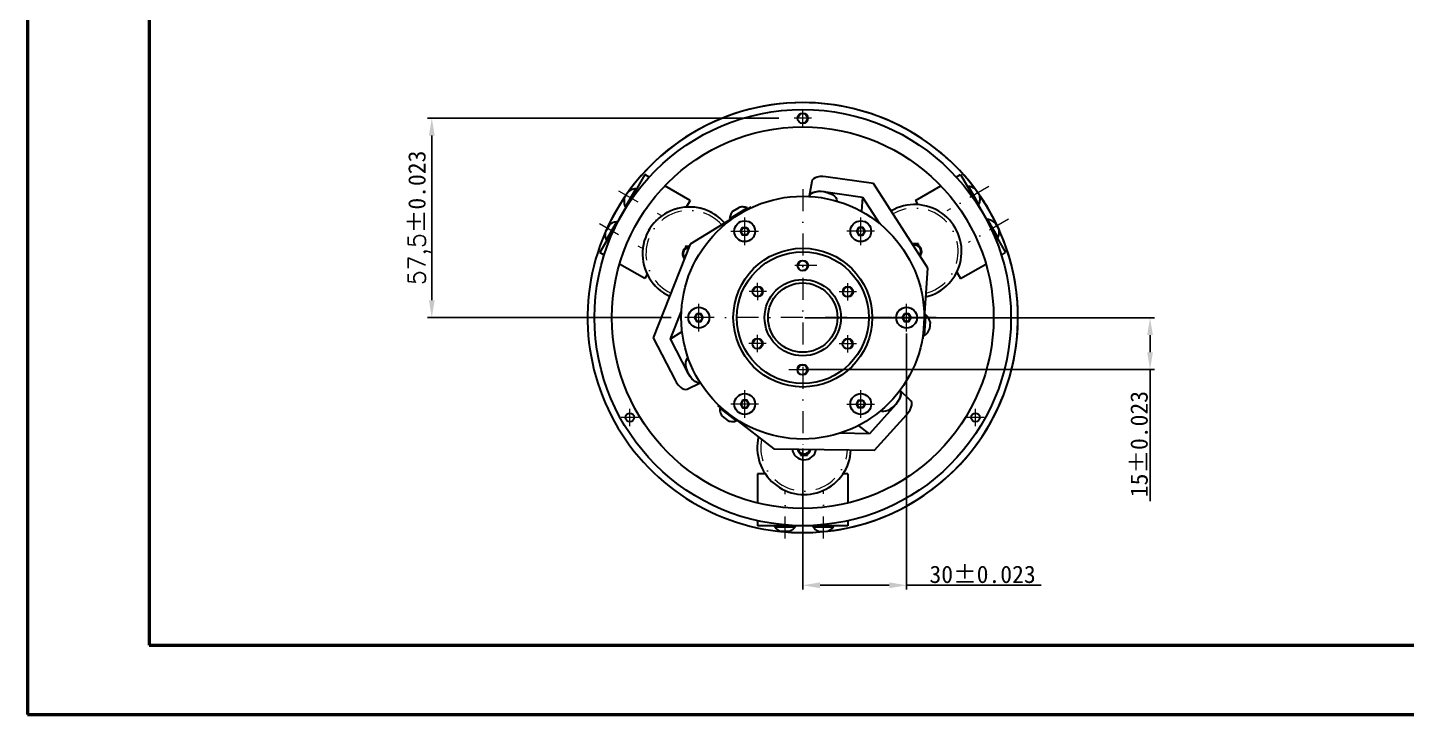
# Model space of a CAD drawing. Header units: millimetres. Extents: x 1441 to 2615, y 44 to 638.
# Drawn here: x 1441.3 to 1838.6, y 44.3 to 242.4 of the extents above; entities that cross this region are included whole.
import ezdxf

# ---------------------------------------------------------------- set-up
doc = ezdxf.new("R2010")
doc.units = ezdxf.units.MM
doc.linetypes.add('DASHDOT2', pattern=[12.7, 6.35, -3.175, 0, -3.175])
for name, color, linetype, lineweight in [('尺寸线', 1, 'Continuous', 15), ('总内框线', 7, 'Continuous', 50), ('标注层', 3, 'Continuous', 15), ('粗实线', 7, 'Continuous', 30)]:
    doc.layers.add(name, color=color, linetype=linetype, lineweight=lineweight)
doc.layers.add('点划线', color=1, linetype='DASHDOT2')
doc.styles.get("Standard").update_dxf_attribs({"font": 'txt.shx', "height": 5})
doc.dimstyles.new('gb', dxfattribs={"dimtxt": 5, "dimasz": 5, "dimexe": 1.25, "dimexo": 0.625, "dimtad": 1, "dimtxsty": 'Standard', "dimcen": 2.5, "dimclrd": 256, "dimclre": 256, "dimclrt": 256, "dimadec": 0, "dimazin": 0, "dimtfac": 1, "dimtmove": 0, "dimatfit": 3, "dimfxl": 100, "dimfxlon": 1, "dimarcsym": 0})

# ---------------------------------------------------------------- blocks, each defined once
blk = doc.blocks.new('*D48')
at = {"layer": 'Defpoints', "color": 0, "lineweight": 15, "transparency": 16777216}
for p in [(1664.68, 158.67), (1664.68, 143.72), (1764.74, 143.72)]:
    blk.add_point(p, dxfattribs=at)
at = {"layer": '标注层', "lineweight": -2, "transparency": 16777216}
for p, q in [((1665.3, 158.67), (1765.99, 158.67)), ((1764.74, 153.67), (1764.74, 148.72)), ((1665.3, 143.72), (1765.99, 143.72)), ((1764.74, 143.72), (1764.74, 105.8))]:
    blk.add_line(p, q, dxfattribs=at)
at = {"layer": '标注层', "lineweight": 15, "transparency": 16777216}
for points in [[(1763.91, 153.67), (1765.57, 153.67), (1764.74, 158.67)], [(1763.91, 148.72), (1765.57, 148.72), (1764.74, 143.72)]]:
    blk.add_solid(points, dxfattribs=at)
at = {"layer": '标注层', "lineweight": 15, "transparency": 16777216, "insert": (1761.61, 122.26), "char_height": 5, "attachment_point": 5, "rotation": 90}
blk.add_mtext('{\\Ftxt|c134;15±0.023}', dxfattribs=at)
blk = doc.blocks.new('*D49')
at = {"layer": 'Defpoints', "color": 0, "lineweight": 15, "transparency": 16777216}
for p in [(1662.18, 216.22), (1557.8, 158.72), (1627.43, 158.72)]:
    blk.add_point(p, dxfattribs=at)
at = {"layer": '标注层', "lineweight": -2, "transparency": 16777216}
for p, q in [((1657.8, 216.22), (1556.55, 216.22)), ((1557.8, 211.22), (1557.8, 163.72)), ((1626.8, 158.72), (1556.55, 158.72))]:
    blk.add_line(p, q, dxfattribs=at)
at = {"layer": '标注层', "lineweight": 15, "transparency": 16777216}
for points in [[(1556.97, 211.22), (1558.64, 211.22), (1557.8, 216.22)], [(1556.97, 163.72), (1558.64, 163.72), (1557.8, 158.72)]]:
    blk.add_solid(points, dxfattribs=at)
at = {"layer": '标注层', "lineweight": 15, "transparency": 16777216, "insert": (1554.26, 187.47), "char_height": 5, "attachment_point": 5, "rotation": 90}
blk.add_mtext('57,5{\\Ftxt|c134;±0.023}', dxfattribs=at)
blk = doc.blocks.new('*D50')
at = {"layer": 'Defpoints', "color": 0, "lineweight": 15, "transparency": 16777216}
for p in [(1694.61, 154.72), (1664.68, 121.59), (1694.61, 81.55)]:
    blk.add_point(p, dxfattribs=at)
at = {"layer": '标注层', "lineweight": -2, "transparency": 16777216}
for p, q in [((1694.61, 154.1), (1694.61, 80.3)), ((1664.68, 120.96), (1664.68, 80.3)), ((1669.68, 81.55), (1689.61, 81.55)), ((1694.61, 81.55), (1733.36, 81.55))]:
    blk.add_line(p, q, dxfattribs=at)
at = {"layer": '标注层', "lineweight": 15, "transparency": 16777216}
for points in [[(1669.68, 82.38), (1669.68, 80.72), (1664.68, 81.55)], [(1689.61, 82.38), (1689.61, 80.72), (1694.61, 81.55)]]:
    blk.add_solid(points, dxfattribs=at)
at = {"layer": '标注层', "lineweight": 15, "transparency": 16777216, "insert": (1716.49, 84.67), "char_height": 5, "attachment_point": 5}
blk.add_mtext('{\\Ftxt|c134;30±0.023}', dxfattribs=at)

msp = doc.modelspace()

# ---------------------------------------------------------------- linework, layer by layer
at = {"color": 0, "linetype": 'Continuous', "lineweight": 30}
for p, q in [((1619.217, 199.979), (1612.717, 188.721)), ((1620.452, 199.267), (1619.217, 199.979)), ((1685.045, 197.377), (1671.374, 199.345)), ((1708.906, 199.267), (1710.14, 199.979)), ((1710.14, 199.979), (1716.64, 188.721)), ((1616.375, 195.657), (1613.507, 190.69)), ((1616.594, 195.836), (1613.594, 190.64)), ((1616.507, 195.886), (1616.375, 195.657)), ((1616.594, 195.836), (1616.507, 195.886)), ((1632.208, 192.479), (1624.897, 196.7)), ((1667.296, 198.012), (1666.57, 193.743)), ((1670.649, 195.076), (1681.896, 193.457)), ((1700.743, 173.008), (1685.045, 197.377)), ((1697.15, 192.479), (1704.46, 196.7)), ((1712.45, 196.579), (1712.363, 196.529)), ((1715.363, 191.332), (1712.363, 196.529)), ((1714.28, 193.409), (1712.45, 196.579)), ((1613.872, 190.722), (1613.869, 190.715)), ((1632.208, 192.479), (1631.119, 190.594)), ((1666.57, 193.743), (1666.558, 193.67)), ((1674.457, 192.403), (1674.445, 192.33)), ((1681.896, 193.457), (1681.625, 189.451)), ((1681.896, 193.457), (1686.802, 185.842)), ((1697.15, 192.479), (1697.838, 191.287)), ((1715.45, 191.382), (1714.28, 193.409)), ((1715.363, 191.332), (1715.45, 191.382)), ((1612.717, 188.721), (1606.217, 177.463)), ((1613.507, 190.69), (1613.594, 190.64)), ((1644.614, 187.466), (1632.288, 179.873)), ((1643.747, 187.285), (1643.611, 187.201)), ((1643.611, 187.201), (1643.664, 187.116)), ((1648.773, 190.263), (1643.664, 187.116)), ((1648.72, 190.348), (1643.747, 187.285)), ((1643.958, 187.062), (1643.942, 187.052)), ((1646.036, 188.342), (1644.614, 187.466)), ((1649.729, 190.617), (1646.61, 188.696)), ((1648.773, 190.263), (1648.72, 190.348)), ((1649.848, 190.423), (1649.729, 190.617)), ((1681.625, 189.451), (1681.361, 189.489)), ((1681.733, 189.285), (1681.625, 189.451)), ((1716.64, 188.721), (1723.14, 177.463)), ((1717.95, 187.052), (1717.863, 187.002)), ((1720.863, 181.806), (1717.863, 187.002)), ((1720.608, 182.449), (1717.95, 187.052)), ((1610.166, 184.702), (1608.094, 181.113)), ((1611.007, 186.359), (1608.121, 181.359)), ((1611.094, 186.309), (1610.166, 184.702)), ((1611.094, 186.309), (1611.007, 186.359)), ((1714.174, 182.781), (1714.037, 182.86)), ((1608.121, 181.359), (1608.007, 181.163)), ((1608.007, 181.163), (1608.094, 181.113)), ((1632.288, 179.873), (1621.564, 152.943)), ((1632.074, 179.337), (1630.826, 179.233)), ((1630.826, 179.233), (1630.865, 178.767)), ((1698.071, 179.959), (1696.2, 180.06)), ((1698.045, 179.492), (1698.071, 179.959)), ((1720.95, 181.856), (1720.608, 182.449)), ((1720.863, 181.806), (1720.95, 181.856)), ((1607.452, 176.75), (1606.217, 177.463)), ((1721.906, 176.75), (1723.14, 177.463)), ((1619.208, 169.963), (1611.897, 174.183)), ((1619.896, 171.155), (1619.208, 169.963)), ((1699.766, 158.564), (1700.743, 173.008)), ((1709.062, 171.848), (1710.15, 169.963)), ((1710.15, 169.963), (1717.46, 174.183)), ((1626.584, 152.655), (1629.726, 160.546)), ((1699.628, 153.555), (1700.033, 159.541)), ((1699.728, 153.548), (1700.098, 159.024)), ((1700.133, 159.534), (1700.033, 159.541)), ((1700.098, 159.024), (1700.133, 159.534)), ((1699.361, 152.57), (1699.766, 158.564)), ((1701.146, 155.201), (1701.242, 155.369)), ((1701.388, 157.526), (1701.308, 157.704)), ((1621.564, 152.943), (1627.901, 140.67)), ((1626.584, 152.655), (1629.91, 154.704)), ((1631.797, 142.559), (1626.584, 152.655)), ((1699.137, 152.586), (1699.361, 152.57)), ((1699.628, 153.555), (1699.728, 153.548)), ((1631.355, 138.124), (1635.134, 139.956)), ((1695.759, 134.872), (1692.705, 137.756)), ((1640.3, 133.607), (1640.162, 133.428)), ((1640.162, 133.428), (1642.994, 131.247)), ((1640.832, 132.659), (1640.771, 132.58)), ((1640.771, 132.58), (1645.449, 128.979)), ((1640.832, 132.659), (1642.61, 131.29)), ((1642.61, 131.29), (1645.587, 128.999)), ((1691.455, 133.713), (1683.865, 125.257)), ((1643.668, 130.728), (1644.922, 129.763)), ((1644.922, 129.763), (1644.956, 129.807)), ((1644.922, 129.763), (1656.394, 120.932)), ((1645.449, 128.979), (1645.526, 128.92)), ((1645.526, 128.92), (1645.587, 128.999)), ((1683.865, 125.257), (1680.77, 127.639)), ((1685.377, 120.461), (1694.603, 130.74)), ((1683.865, 125.257), (1675.374, 125.395)), ((1656.394, 120.932), (1685.377, 120.461)), ((1664.072, 119.495), (1664.071, 119.027)), ((1666.071, 119.019), (1666.072, 119.487)), ((1664.071, 119.027), (1666.071, 119.019)), ((1653.855, 113.721), (1651.679, 113.721)), ((1651.679, 113.721), (1651.679, 105.279)), ((1677.679, 113.721), (1676.302, 113.721)), ((1677.679, 113.721), (1677.679, 105.279)), ((1651.679, 100.146), (1651.679, 98.721)), ((1677.679, 100.146), (1677.679, 98.721)), ((1664.679, 98.721), (1651.679, 98.721)), ((1656.579, 98.521), (1656.579, 98.421)), ((1656.579, 98.521), (1656.797, 98.521)), ((1656.579, 98.421), (1660.702, 98.421)), ((1656.797, 98.521), (1662.579, 98.521)), ((1660.702, 98.421), (1662.579, 98.421)), ((1662.579, 98.421), (1662.579, 98.521)), ((1677.679, 98.721), (1664.679, 98.721)), ((1667.579, 98.521), (1667.579, 98.421)), ((1667.579, 98.521), (1673.579, 98.521)), ((1667.579, 98.421), (1667.845, 98.421)), ((1667.845, 98.421), (1673.579, 98.421)), ((1673.368, 98.721), (1673.376, 98.721)), ((1673.579, 98.421), (1673.579, 98.521))]:
    msp.add_line(p, q, dxfattribs=at)
at = {"color": 0, "linetype": 'Continuous', "lineweight": 30, "flags": 128}
for points in [[(1671.374, 199.345), (1670.491, 199.422), (1669.645, 199.394), (1668.879, 199.263), (1668.231, 199.036), (1667.734, 198.724), (1667.413, 198.343), (1667.296, 198.012)], [(1666.57, 193.743), (1666.688, 194.074), (1667.009, 194.455), (1667.506, 194.767), (1668.154, 194.994), (1668.92, 195.125), (1669.766, 195.153), (1670.649, 195.076)], [(1666.57, 193.743), (1666.744, 194.165), (1667.106, 194.532), (1667.64, 194.826), (1668.317, 195.032), (1669.105, 195.14), (1669.963, 195.145), (1670.849, 195.045), (1671.718, 194.846), (1672.527, 194.559), (1673.234, 194.197), (1673.806, 193.779), (1674.212, 193.325), (1674.433, 192.859), (1674.457, 192.403)], [(1635.13, 139.963), (1634.807, 139.908), (1634.298, 139.99), (1633.749, 140.254), (1633.187, 140.686), (1632.642, 141.264), (1632.14, 141.96), (1631.707, 142.739), (1631.364, 143.562), (1631.128, 144.388), (1631.012, 145.174), (1631.021, 145.882), (1631.154, 146.476), (1631.405, 146.927), (1631.648, 147.146)], [(1627.901, 140.67), (1628.352, 139.906), (1628.866, 139.234), (1629.417, 138.686), (1629.978, 138.29), (1630.52, 138.067), (1631.017, 138.027), (1631.355, 138.124)], [(1635.13, 139.963), (1634.914, 139.916), (1634.417, 139.956), (1633.874, 140.179), (1633.313, 140.575), (1632.762, 141.122), (1632.248, 141.795), (1631.797, 142.559)], [(1687.219, 131.945), (1687.51, 131.796), (1688.021, 131.721), (1688.624, 131.807), (1689.289, 132.05), (1689.983, 132.438), (1690.671, 132.951), (1691.318, 133.564), (1691.893, 134.246), (1692.366, 134.962), (1692.713, 135.677), (1692.918, 136.355), (1692.97, 136.962), (1692.865, 137.467), (1692.7, 137.749)], [(1692.7, 137.749), (1692.821, 137.564), (1692.96, 137.085), (1692.943, 136.499), (1692.772, 135.834), (1692.456, 135.124), (1692.009, 134.405), (1691.455, 133.713)], [(1694.603, 130.74), (1695.158, 131.432), (1695.604, 132.151), (1695.921, 132.861), (1696.091, 133.526), (1696.108, 134.112), (1695.969, 134.591), (1695.759, 134.872)]]:
    msp.add_lwpolyline(points, dxfattribs=at)
at = {"color": 0, "linetype": 'Continuous', "lineweight": 30}
for centre, radius in [((1664.679, 158.721), 60), ((1664.679, 158.721), 55), ((1664.679, 158.72), 35), ((1664.679, 158.72), 20), ((1664.679, 158.72), 19), ((1664.679, 158.72), 11), ((1664.679, 158.72), 10), ((1614.882, 129.971), 1.25), ((1714.475, 129.971), 1.25)]:
    msp.add_circle(centre, radius, dxfattribs=at)
for centre, radius, start, end in [((1664.679, 158.721), 62, 90, 155.97589), ((1664.679, 158.721), 62, 36.52741, 90), ((1616.494, 195.663), 0.2, 330, 60), ((1712.463, 196.355), 0.2, 120, 210), ((1664.679, 158.721), 62, 24.49071, 36.21661), ((1613.694, 190.813), 0.2, 240, 330), ((1715.263, 191.506), 0.2, 210, 300), ((1632.005, 177.123), 13.5, 132.81294, 135.86794), ((1632.005, 177.123), 13.5, 118.41294, 121.46794), ((1632.005, 177.123), 13.5, 104.01294, 107.06794), ((1632.005, 177.123), 13.5, 89.61294, 92.66794), ((1632.005, 177.123), 13.5, 75.21294, 78.26794), ((1632.005, 177.123), 13.5, 60.81294, 63.86794), ((1632.005, 177.123), 13.5, 46.41294, 49.46794), ((1643.834, 187.221), 0.2, 211.63253, 301.63253), ((1648.602, 190.158), 0.2, 301.63253, 31.63253), ((1717.963, 186.829), 0.2, 120, 210), ((1610.994, 186.136), 0.2, 330, 60), ((1632.005, 177.123), 13.5, 147.21294, 150.26794), ((1664.679, 158.721), 62, 276.65667, 24.38918), ((1608.194, 181.287), 0.2, 240, 330), ((1632.005, 177.123), 13.5, 161.61294, 164.66794), ((1632.005, 177.123), 1.8, 93.06574, 150), ((1632.005, 177.123), 2, 90.44776, 124.74049), ((1696.953, 177.816), 2, 56.89518, 105.85319), ((1696.953, 177.816), 1.8, 30, 103.90423), ((1696.953, 177.816), 2, 319.72395, 56.89518), ((1720.763, 181.979), 0.2, 210, 300), ((1632.005, 177.123), 13.5, 176.01294, 179.06794), ((1632.005, 177.123), 2, 124.74044, 226.1294), ((1632.005, 177.123), 1.8, 150, 223.51141), ((1696.953, 177.816), 1.8, 321.67291, 30), ((1632.005, 177.123), 13.5, 190.41294, 193.46794), ((1632.005, 177.123), 13.5, 204.81294, 207.86794), ((1632.005, 177.123), 13.5, 219.21294, 222.26794), ((1632.005, 177.123), 13.5, 233.61294, 236.66794), ((1700.019, 159.341), 0.2, 86.13253, 176.13253), ((1699.642, 153.754), 0.2, 176.13253, 266.13253), ((1640.99, 132.537), 0.2, 52.41253, 142.41253), ((1645.428, 129.121), 0.2, 322.41253, 52.41253), ((1665.079, 121.223), 2, 191.53702, 269.74318), ((1665.079, 121.223), 1.8, 192.94868, 270), ((1665.079, 121.223), 2, 269.74318, 329.74318), ((1665.079, 121.223), 1.8, 270, 345.18846), ((1656.779, 98.521), 0.2, 90, 180), ((1662.379, 98.521), 0.2, 0, 90), ((1667.779, 98.521), 0.2, 90, 180), ((1673.379, 98.521), 0.2, 0, 90)]:
    msp.add_arc(centre, radius, start, end, dxfattribs=at)
at = {"color": 0, "linetype": 'Continuous', "lineweight": 15}
for centre in [(1664.679, 216.221), (1664.707, 173.72), (1651.703, 166.245), (1677.683, 166.196), (1651.674, 151.245), (1677.655, 151.196), (1664.65, 143.72)]:
    msp.add_arc(centre, 1.25, 269.84156, 180, dxfattribs=at)
at = {"color": 0, "linetype": 'Continuous', "lineweight": 30}
for points, knots in [([(1616.507, 195.886), (1616.051, 195.791), (1615.256, 195.627), (1614.618, 195.13), (1614.346, 194.918)], [0, 0, 0, 0, 0.573588, 1, 1, 1, 1]), ([(1714.387, 195.776), (1714.107, 195.98), (1713.516, 196.375), (1712.813, 196.509), (1712.45, 196.579)], [0.11455963, 0.11455963, 0.11455963, 0.11455963, 0.54365804, 1, 1, 1, 1]), ([(1613.259, 193.362), (1613.217, 192.484), (1613.134, 191.742), (1613.384, 191.038), (1613.507, 190.69)], [0, 0, 0, 0, 0.5052025, 1, 1, 1, 1]), ([(1715.45, 191.382), (1715.596, 191.825), (1715.851, 192.596), (1715.74, 193.397), (1715.692, 193.958)], [0, 0, 0, 0, 0.573588, 1, 1, 1, 1]), ([(1644.518, 189.389), (1644.265, 189.028), (1643.799, 188.364), (1643.67, 187.565), (1643.611, 187.201)], [0, 0, 0, 0, 0.543658, 1, 1, 1, 1]), ([(1648.72, 190.348), (1648.274, 190.482), (1647.495, 190.715), (1646.698, 190.58), (1646.359, 190.523)], [0, 0, 0, 0, 0.573588, 1, 1, 1, 1]), ([(1720.111, 186.084), (1719.757, 186.347), (1719.107, 186.832), (1718.313, 186.983), (1717.95, 187.052)], [0, 0, 0, 0, 0.543658, 1, 1, 1, 1]), ([(1607.759, 183.345), (1607.717, 182.966), (1607.633, 182.219), (1607.884, 181.512), (1608.007, 181.163)], [0, 0, 0, 0, 0.5078933, 1, 1, 1, 1]), ([(1611.007, 186.359), (1610.55, 186.268), (1609.809, 186.119), (1609.215, 185.663), (1608.988, 185.488)], [0, 0, 0, 0, 0.6179273, 1, 1, 1, 1]), ([(1720.95, 181.856), (1721.096, 182.299), (1721.351, 183.07), (1721.24, 183.87), (1721.192, 184.212)], [0, 0, 0, 0, 0.573588, 1, 1, 1, 1]), ([(1701.308, 157.704), (1701.181, 158.056), (1700.929, 158.756), (1700.397, 159.276), (1700.133, 159.534)], [0, 0, 0, 0, 0.5032497, 1, 1, 1, 1]), ([(1699.728, 153.548), (1700.099, 153.832), (1700.693, 154.286), (1701.022, 154.951), (1701.146, 155.201)], [0, 0, 0, 0, 0.6239052, 1, 1, 1, 1]), ([(1640.771, 132.58), (1640.804, 132.115), (1640.863, 131.305), (1641.271, 130.607), (1641.445, 130.31)], [0, 0, 0, 0, 0.573588, 1, 1, 1, 1]), ([(1643.159, 128.991), (1643.586, 128.882), (1644.372, 128.683), (1645.164, 128.846), (1645.526, 128.92)], [0, 0, 0, 0, 0.543658, 1, 1, 1, 1]), ([(1656.579, 98.421), (1656.889, 98.073), (1657.429, 97.467), (1658.178, 97.163), (1658.498, 97.034)], [0, 0, 0, 0, 0.573588, 1, 1, 1, 1]), ([(1660.66, 97.034), (1661.065, 97.208), (1661.809, 97.529), (1662.338, 98.142), (1662.579, 98.421)], [0, 0, 0, 0, 0.543658, 1, 1, 1, 1]), ([(1667.579, 98.421), (1667.889, 98.073), (1668.429, 97.467), (1669.178, 97.163), (1669.498, 97.034)], [0, 0, 0, 0, 0.573588, 1, 1, 1, 1]), ([(1671.825, 97.121), (1672.17, 97.272), (1672.854, 97.572), (1673.339, 98.14), (1673.579, 98.421)], [0, 0, 0, 0, 0.5050696, 1, 1, 1, 1])]:
    msp.add_open_spline(points, degree=3, knots=knots, dxfattribs=at)
at = {"layer": '尺寸线', "color": 1, "lineweight": 15}
for p, q in [((1664.679, 213.721), (1664.665, 218.721)), ((1667.179, 216.221), (1662.179, 216.221)), ((1651.703, 163.745), (1651.689, 168.745)), ((1677.683, 163.696), (1677.669, 168.696)), ((1654.203, 166.245), (1649.203, 166.245)), ((1680.183, 166.196), (1675.183, 166.196)), ((1654.174, 151.245), (1649.174, 151.245)), ((1651.674, 148.745), (1651.66, 153.745)), ((1680.155, 151.196), (1675.155, 151.196)), ((1677.655, 148.696), (1677.641, 153.696)), ((1614.882, 127.471), (1614.868, 132.471)), ((1714.482, 127.471), (1714.468, 132.471)), ((1617.382, 129.971), (1612.382, 129.971)), ((1716.975, 129.971), (1711.975, 129.971))]:
    msp.add_line(p, q, dxfattribs=at)
at = {"layer": '尺寸线', "linetype": 'DASHDOT2', "lineweight": 15}
for p, q in [((1664.679, 195.759), (1664.679, 121.586)), ((1718.331, 196.51), (1706.241, 189.53)), ((1723.985, 187.073), (1712.336, 180.347)), ((1668.707, 173.72), (1660.707, 173.72)), ((1703.123, 158.72), (1627.428, 158.72))]:
    msp.add_line(p, q, dxfattribs=at)
at = {"layer": '尺寸线'}
for p, q in [((1647.96, 179.63), (1647.96, 187.63)), ((1681.397, 179.63), (1681.397, 187.63)), ((1643.96, 183.63), (1651.96, 183.63)), ((1685.397, 183.63), (1677.397, 183.63)), ((1634.747, 154.72), (1634.747, 162.72)), ((1694.61, 154.72), (1694.61, 162.72)), ((1638.747, 158.72), (1630.747, 158.72)), ((1698.61, 158.72), (1690.61, 158.72)), ((1647.96, 129.811), (1647.96, 137.811)), ((1681.397, 129.811), (1681.397, 137.811)), ((1651.96, 133.811), (1643.96, 133.811)), ((1677.397, 133.811), (1685.397, 133.811))]:
    msp.add_line(p, q, dxfattribs=at)
at = {"layer": '尺寸线', "linetype": 'DASHDOT2', "lineweight": 15}
msp.add_lwpolyline([(1660.65, 143.72), (1668.65, 143.72)], dxfattribs=at)
at = {"layer": '总内框线'}
for p, q in [((1441.337, 638.307), (1441.337, 44.307)), ((1476.337, 618.307), (1476.337, 64.307)), ((1476.337, 64.307), (2262.337, 64.307)), ((1441.337, 44.307), (2282.337, 44.307))]:
    msp.add_line(p, q, dxfattribs=at)
at = {"layer": '点划线', "lineweight": 15}
for p, q in [((1611.63, 195.238), (1623.754, 188.238)), ((1606.1, 185.859), (1618.224, 178.859)), ((1659.579, 95.034), (1659.579, 109.034)), ((1670.661, 95.077), (1670.661, 109.077))]:
    msp.add_line(p, q, dxfattribs=at)
at = {"layer": '粗实线', "lineweight": 30}
for p, q in [((1644.518, 189.389), (1646.359, 190.523)), ((1646.7, 183.63), (1646.81, 183.63)), ((1647.33, 184.721), (1647.385, 184.626)), ((1648.59, 184.721), (1648.535, 184.626)), ((1649.11, 183.63), (1649.22, 183.63)), ((1680.247, 183.63), (1680.137, 183.63)), ((1680.767, 184.721), (1680.822, 184.626)), ((1682.027, 184.721), (1681.972, 184.626)), ((1682.657, 183.63), (1682.547, 183.63)), ((1647.33, 182.539), (1647.385, 182.634)), ((1648.535, 182.634), (1648.59, 182.539)), ((1680.822, 182.634), (1680.767, 182.539)), ((1682.027, 182.539), (1681.972, 182.634)), ((1634.117, 159.812), (1634.172, 159.716)), ((1635.377, 159.812), (1635.322, 159.716)), ((1633.597, 158.72), (1633.487, 158.72)), ((1634.172, 157.724), (1634.117, 157.629)), ((1635.377, 157.629), (1635.322, 157.724)), ((1636.007, 158.72), (1635.897, 158.72)), ((1693.46, 158.72), (1693.35, 158.72)), ((1693.98, 157.788), (1694.035, 157.693)), ((1694.035, 157.724), (1693.98, 157.629)), ((1695.24, 157.788), (1695.185, 157.693)), ((1695.24, 157.629), (1695.185, 157.724)), ((1695.87, 158.72), (1695.76, 158.72)), ((1646.81, 133.811), (1646.7, 133.811)), ((1647.33, 134.902), (1647.385, 134.806)), ((1647.385, 132.815), (1647.33, 132.719)), ((1648.59, 134.902), (1648.535, 134.806)), ((1648.59, 132.719), (1648.535, 132.815)), ((1649.22, 133.811), (1649.11, 133.811)), ((1680.137, 133.811), (1680.247, 133.811)), ((1680.767, 134.902), (1680.822, 134.806)), ((1680.767, 132.719), (1680.822, 132.815)), ((1682.027, 134.902), (1681.972, 134.806)), ((1681.972, 132.815), (1682.027, 132.719)), ((1682.547, 133.811), (1682.657, 133.811))]:
    msp.add_line(p, q, dxfattribs=at)
at = {"layer": '粗实线'}
for p, q in [((1608.988, 185.488), (1607.759, 183.345)), ((1720.111, 186.084), (1721.192, 184.212))]:
    msp.add_line(p, q, dxfattribs=at)
at = {"layer": '粗实线', "color": 0, "lineweight": 30}
for p, q in [((1701.388, 157.526), (1701.242, 155.369)), ((1660.66, 97.034), (1658.498, 97.034)), ((1669.498, 97.034), (1671.825, 97.121))]:
    msp.add_line(p, q, dxfattribs=at)
at = {"layer": '粗实线', "linetype": 'DASHDOT2', "lineweight": 30}
msp.add_line((1641.445, 130.31), (1643.159, 128.991), dxfattribs=at)
at = {"layer": '粗实线', "lineweight": 30}
for points in [[(1648.59, 184.721), (1649.22, 183.63), (1648.59, 182.539), (1647.33, 182.539), (1646.7, 183.63), (1647.33, 184.721)], [(1648.535, 184.626), (1649.11, 183.63), (1648.535, 182.634), (1647.385, 182.634), (1646.81, 183.63), (1647.385, 184.626)], [(1680.767, 184.721), (1680.137, 183.63), (1680.767, 182.539), (1682.027, 182.539), (1682.657, 183.63), (1682.027, 184.721)], [(1680.822, 184.626), (1680.247, 183.63), (1680.822, 182.634), (1681.972, 182.634), (1682.547, 183.63), (1681.972, 184.626)], [(1634.117, 159.812), (1633.487, 158.72), (1634.117, 157.629), (1635.377, 157.629), (1636.007, 158.72), (1635.377, 159.812)], [(1634.172, 159.716), (1633.597, 158.72), (1634.172, 157.724), (1635.322, 157.724), (1635.897, 158.72), (1635.322, 159.716)], [(1693.98, 159.812), (1693.35, 158.72), (1693.98, 157.629), (1695.24, 157.629), (1695.87, 158.72), (1695.24, 159.812)], [(1694.035, 159.716), (1693.46, 158.72), (1694.035, 157.724), (1695.185, 157.724), (1695.76, 158.72), (1695.185, 159.716)], [(1647.33, 134.902), (1646.7, 133.811), (1647.33, 132.719), (1648.59, 132.719), (1649.22, 133.811), (1648.59, 134.902)], [(1647.385, 134.806), (1646.81, 133.811), (1647.385, 132.815), (1648.535, 132.815), (1649.11, 133.811), (1648.535, 134.806)], [(1682.027, 134.902), (1682.657, 133.811), (1682.027, 132.719), (1680.767, 132.719), (1680.137, 133.811), (1680.767, 134.902)], [(1681.972, 134.806), (1682.547, 133.811), (1681.972, 132.815), (1680.822, 132.815), (1680.247, 133.811), (1680.822, 134.806)]]:
    msp.add_lwpolyline(points, close=True, dxfattribs=at)
at = {"layer": '粗实线', "color": 0, "lineweight": 30}
msp.add_circle((1664.679, 216.221), 1.5, dxfattribs=at)
at = {"layer": '粗实线', "lineweight": 30}
for centre in [(1647.96, 183.63), (1681.397, 183.63), (1634.747, 158.72), (1694.61, 158.72), (1647.96, 133.811), (1681.397, 133.811)]:
    msp.add_circle(centre, 3, dxfattribs=at)
at = {"layer": '粗实线'}
for centre in [(1664.707, 173.72), (1651.703, 166.245), (1677.683, 166.196), (1651.674, 151.245), (1677.655, 151.196), (1664.65, 143.72)]:
    msp.add_circle(centre, 1.5, dxfattribs=at)
at = {"layer": '粗实线', "color": 0, "lineweight": 30}
for centre, radius, start, end in [((1664.679, 158.72), 62, 276.65503, 156.45757), ((1696.953, 177.816), 13.5, 283.83819, 120.31523), ((1664.679, 158.72), 62, 156.64864, 276.46648), ((1696.953, 177.816), 13.5, 140.8596, 141.65273), ((1665.079, 121.223), 13.5, 166.58345, 357.23563), ((1665.079, 121.223), 3.488, 186.17937, 351.95777), ((1665.079, 121.223), 2, 191.53702, 346.60012)]:
    msp.add_arc(centre, radius, start, end, dxfattribs=at)
at = {"layer": '粗实线', "lineweight": 30}
msp.add_arc((1632.005, 177.123), 13.5, 40.98082, 245.08529, dxfattribs=at)
at = {"layer": '粗实线', "linetype": 'DASHDOT2', "lineweight": 15}
msp.add_arc((1632.005, 177.123), 12.5, 41.73623, 244.82873, dxfattribs=at)
at = {"layer": '粗实线', "color": 0, "linetype": 'DASHDOT2', "lineweight": 15}
for centre, start, end in [((1696.953, 177.816), 285.3077, 120.11723), ((1665.079, 121.223), 168.65794, 357.08893)]:
    msp.add_arc(centre, 12.5, start, end, dxfattribs=at)

# ---------------------------------------------------------------- dimensions: what is measured, and where the dimension line sits
at = {"layer": '标注层', "lineweight": 15}
for base, p1, p2, text, picture, middle in [((1557.803, 158.72), (1662.179, 216.221), (1627.428, 158.72), '<>{\\Ftxt|c134;±0.023}', '*D49', (1554.261, 187.471)), ((1764.739, 143.72), (1664.679, 158.672), (1664.679, 143.72), '{\\Ftxt|c134;15±0.023}', '*D48', (1761.614, 122.262))]:
    dim = msp.add_linear_dim(base=base, p1=p1, p2=p2, angle=90, text=text, dimstyle='gb', dxfattribs=at)
    dim.commit()
    dim.dimension.update_dxf_attribs({"geometry": picture, "text_midpoint": middle})
dim = msp.add_linear_dim(base=(1694.61, 81.548), p1=(1664.679, 121.586), p2=(1694.61, 154.72), text='{\\Ftxt|c134;30±0.023}', dimstyle='gb', dxfattribs=at)
dim.commit()
dim.dimension.update_dxf_attribs({"geometry": '*D50', "text_midpoint": (1716.485, 84.673)})

doc.saveas('drawing.dxf')
